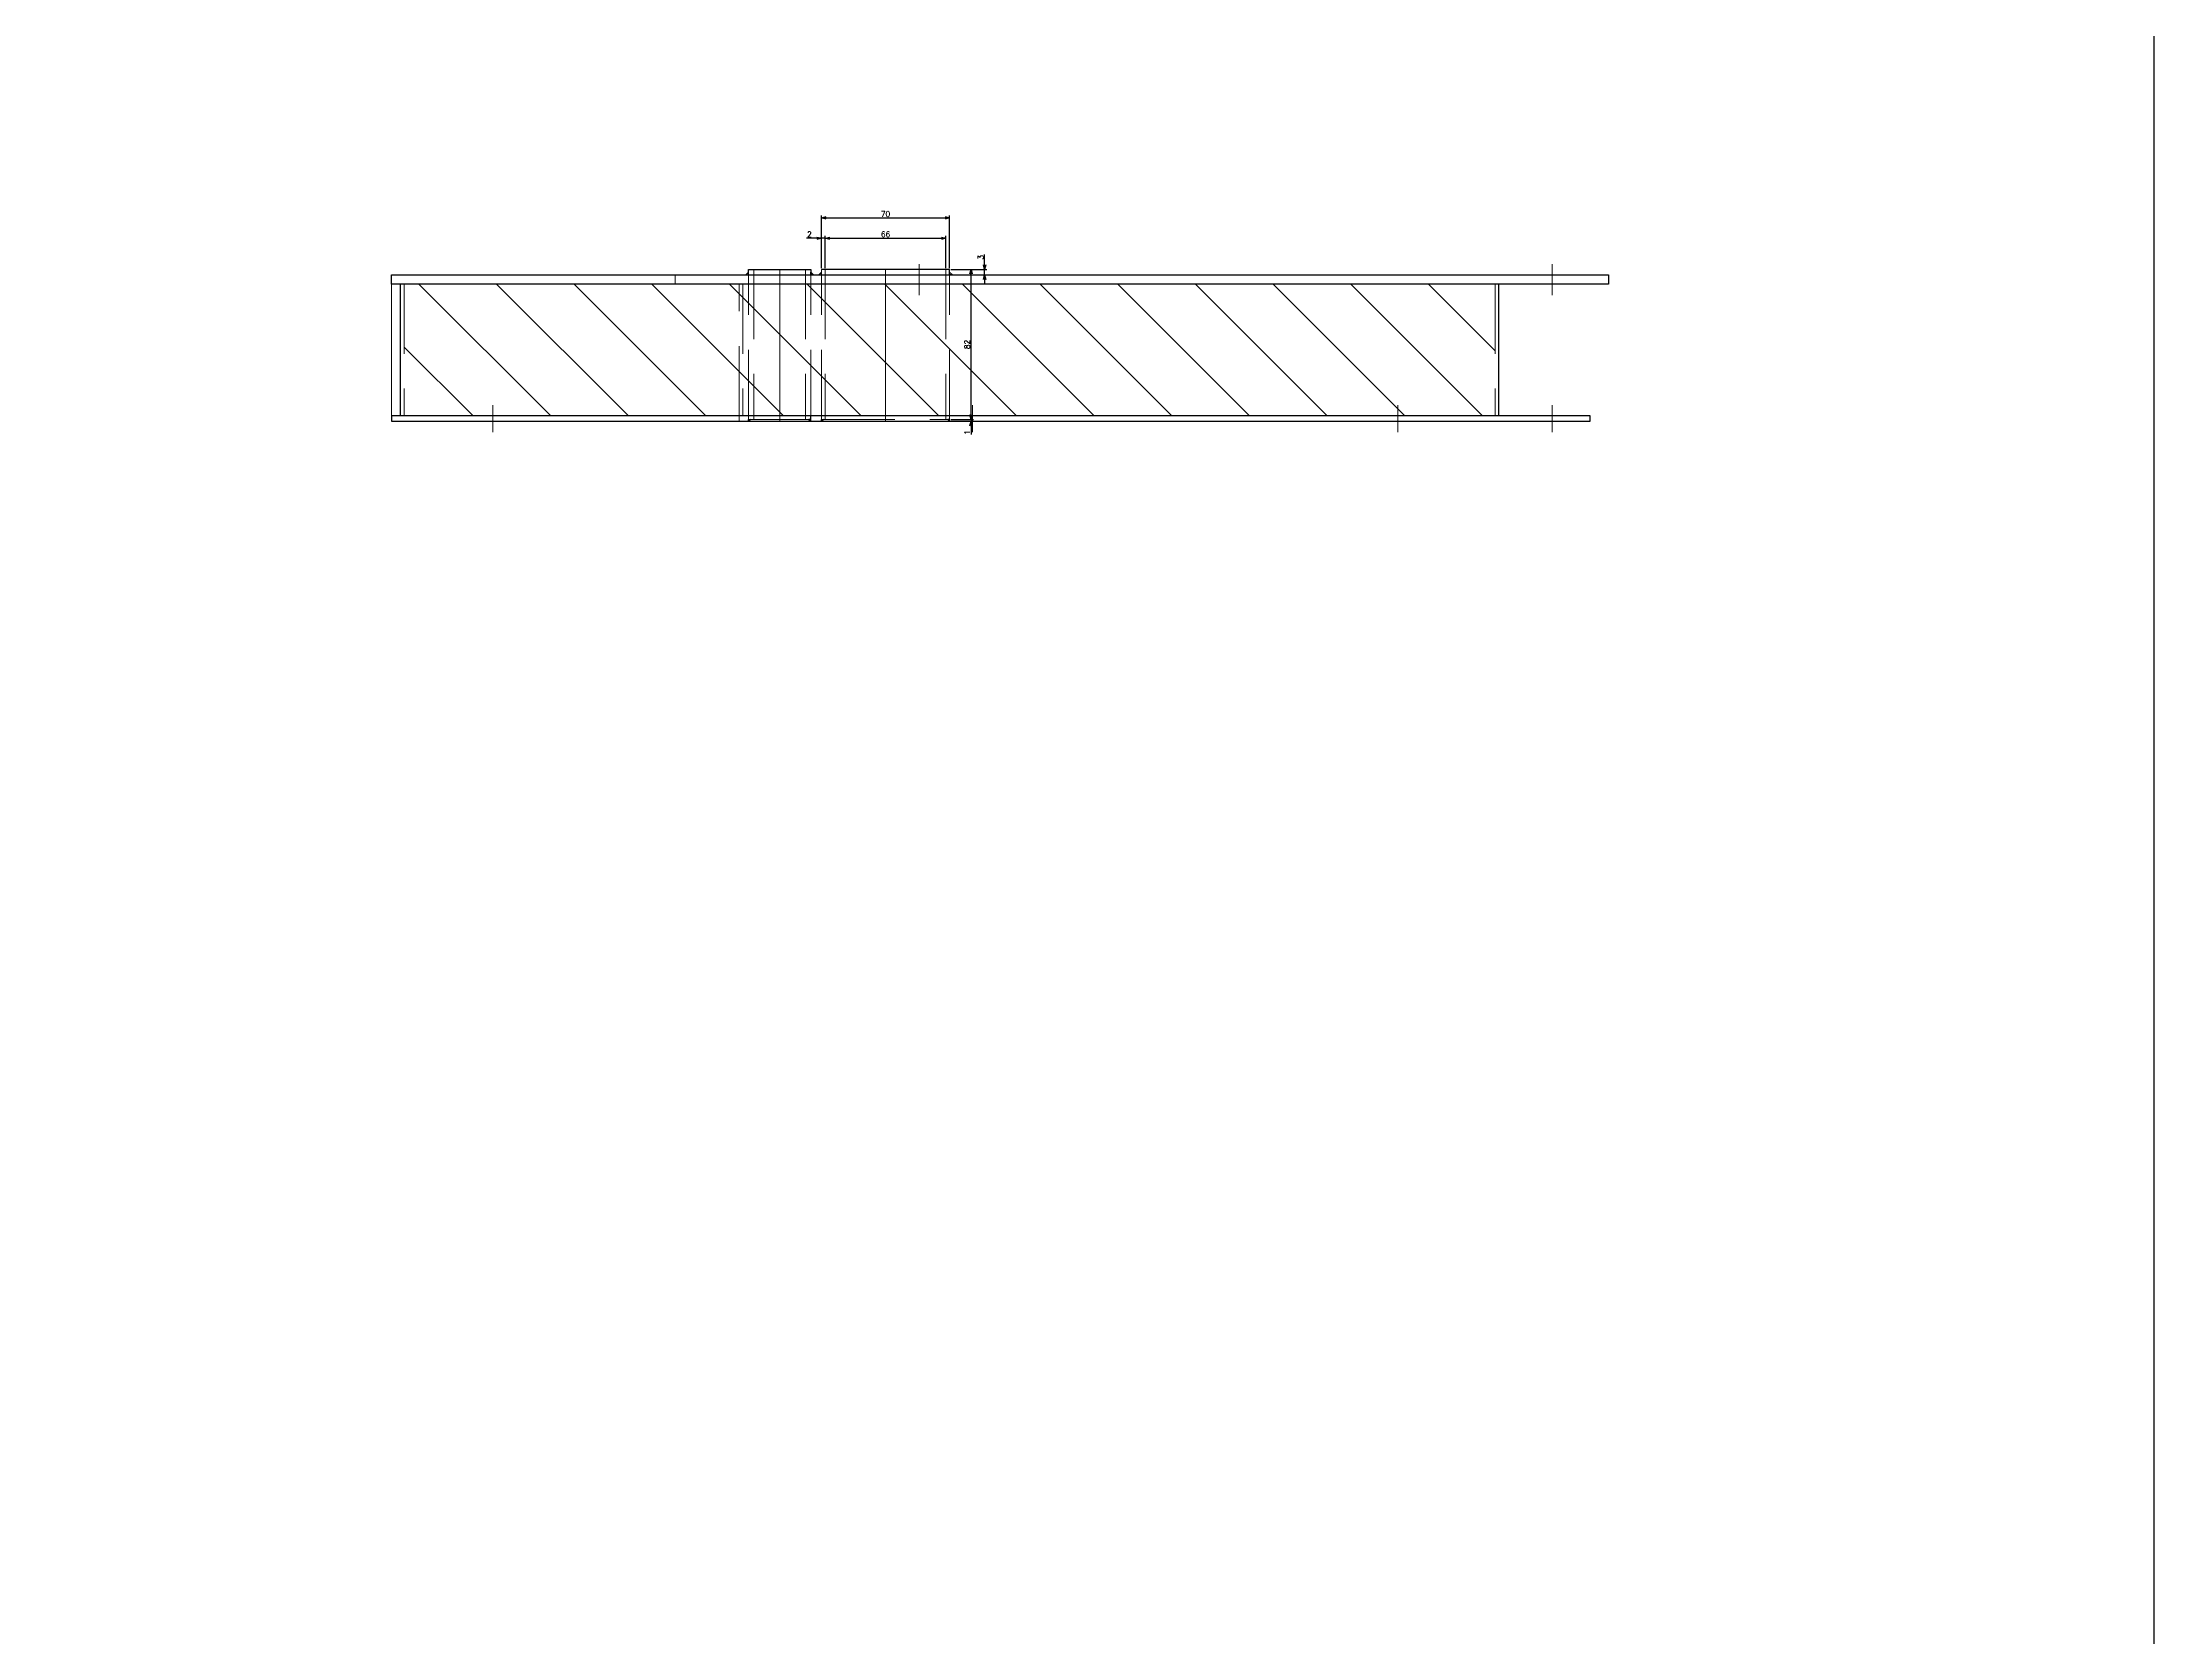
# Model space of a CAD drawing. Header units: millimetres. Extents: x -16130 to 36813, y -8099 to 27484.
# Drawn here: x 7995 to 9149, y -3810 to -2938 of the extents above; entities that cross this region are included whole.
import ezdxf

# ---------------------------------------------------------------- set-up
doc = ezdxf.new("R2010")
doc.units = ezdxf.units.MM
doc.header["$LTSCALE"] = 6
doc.header["$PDMODE"] = 99
doc.header["$PDSIZE"] = 1
for name, pattern in [('CENTER2', [28.575, 19.05, -3.175, 3.175, -3.175]), ('HIDDEN', [9.525, 6.35, -3.175]), ('PHANTOM2', [31.75, 15.875, -3.175, 3.175, -3.175, 3.175, -3.175])]:
    doc.linetypes.add(name, pattern=pattern)
for name, color, linetype, lineweight in [('04_HIDDEN', 2, 'HIDDEN', 13), ('05_CENTER', 4, 'CENTER2', 13), ('06_PHANTOM', 2, 'PHANTOM2', 13), ('08_DIM', 3, 'Continuous', 13)]:
    doc.layers.add(name, color=color, linetype=linetype, lineweight=lineweight)
doc.layers.add('10_DRAFT', color=8, linetype='Continuous', lineweight=0, plot=False)
doc.styles.add('KSS_TXT', font='txt.shx', dxfattribs={"bigfont": 'extfont2.shx'})
doc.dimstyles.new('KSS_DIM', dxfattribs={"dimtxt": 3, "dimasz": 2.5, "dimexe": 1.25, "dimexo": 0.625, "dimtad": 1, "dimdsep": 46, "dimtxsty": 'KSS_TXT', "dimblk": 'OPEN30', "dimcen": 0, "dimazin": 2, "dimtfac": 0.75, "dimtmove": 0, "dimatfit": 3, "dimldrblk": 'OPEN30', "dimfxl": 1, "dimtolj": 1, "dimarcsym": 0})

# ---------------------------------------------------------------- blocks, each defined once
blk = doc.blocks.new('_Open30')
at = {"color": 0, "linetype": 'ByBlock', "lineweight": -2}
for p, q in [((-1, 0.27), (0, 0)), ((0, 0), (-1, -0.27)), ((0, 0), (-1, 0))]:
    blk.add_line(p, q, dxfattribs=at)
blk = doc.blocks.new('*D4062')
at = {"layer": '08_DIM', "color": 0, "lineweight": -2, "transparency": 16777216}
for p, q in [((8423.2, -3061.3), (8423.2, -3043.6)), ((8425.7, -3044.9), (8486.7, -3044.9)), ((8489.2, -3061.3), (8489.2, -3043.6))]:
    blk.add_line(p, q, dxfattribs=at)
at = {"layer": 'Defpoints', "color": 0, "transparency": 16777216}
for p in [(8489.2, -3044.9), (8423.2, -3061.9), (8489.2, -3061.9)]:
    blk.add_point(p, dxfattribs=at)
at = {"layer": '08_DIM', "color": 0, "lineweight": -2, "transparency": 16777216, "xscale": 2.5, "yscale": 2.5, "zscale": 2.5, "rotation": 180}
blk.add_blockref('_Open30', (8423.2, -3044.9), dxfattribs=at)
at = {"layer": '08_DIM', "color": 0, "lineweight": -2, "transparency": 16777216, "xscale": 2.5, "yscale": 2.5, "zscale": 2.5}
blk.add_blockref('_Open30', (8489.2, -3044.9), dxfattribs=at)
at = {"layer": '08_DIM', "color": 0, "transparency": 16777216, "insert": (8456.2, -3042.7), "char_height": 3, "attachment_point": 5, "style": 'KSS_TXT'}
blk.add_mtext('\\A1;66', dxfattribs=at)
blk = doc.blocks.new('*D4063')
at = {"layer": '08_DIM', "color": 0, "lineweight": -2, "transparency": 16777216}
for p, q in [((8421.2, -3061.3), (8421.2, -3032.4)), ((8423.7, -3033.7), (8488.7, -3033.7)), ((8491.2, -3061.3), (8491.2, -3032.4))]:
    blk.add_line(p, q, dxfattribs=at)
at = {"layer": 'Defpoints', "color": 0, "transparency": 16777216}
for p in [(8491.2, -3033.7), (8421.2, -3061.9), (8491.2, -3061.9)]:
    blk.add_point(p, dxfattribs=at)
at = {"layer": '08_DIM', "color": 0, "lineweight": -2, "transparency": 16777216, "xscale": 2.5, "yscale": 2.5, "zscale": 2.5, "rotation": 180}
blk.add_blockref('_Open30', (8421.2, -3033.7), dxfattribs=at)
at = {"layer": '08_DIM', "color": 0, "lineweight": -2, "transparency": 16777216, "xscale": 2.5, "yscale": 2.5, "zscale": 2.5}
blk.add_blockref('_Open30', (8491.2, -3033.7), dxfattribs=at)
at = {"layer": '08_DIM', "color": 0, "transparency": 16777216, "insert": (8456.2, -3031.6), "char_height": 3, "attachment_point": 5, "style": 'KSS_TXT'}
blk.add_mtext('\\A1;70', dxfattribs=at)
blk = doc.blocks.new('*D4064')
at = {"layer": '08_DIM', "color": 0, "lineweight": -2, "transparency": 16777216}
for p, q in [((8418.7, -3044.9), (8413, -3044.9)), ((8421.2, -3061.3), (8421.2, -3043.6)), ((8423.2, -3044.9), (8421.2, -3044.9)), ((8423.2, -3061.3), (8423.2, -3043.6)), ((8425.7, -3044.9), (8428.2, -3044.9))]:
    blk.add_line(p, q, dxfattribs=at)
at = {"layer": 'Defpoints', "color": 0, "transparency": 16777216}
for p in [(8421.2, -3044.9), (8421.2, -3061.9), (8423.2, -3061.9)]:
    blk.add_point(p, dxfattribs=at)
at = {"layer": '08_DIM', "color": 0, "lineweight": -2, "transparency": 16777216, "xscale": 2.5, "yscale": 2.5, "zscale": 2.5}
blk.add_blockref('_Open30', (8421.2, -3044.9), dxfattribs=at)
at = {"layer": '08_DIM', "color": 0, "lineweight": -2, "transparency": 16777216, "xscale": 2.5, "yscale": 2.5, "zscale": 2.5, "rotation": 180}
blk.add_blockref('_Open30', (8423.2, -3044.9), dxfattribs=at)
at = {"layer": '08_DIM', "color": 0, "transparency": 16777216, "insert": (8414.6, -3042.7), "char_height": 3, "attachment_point": 5, "style": 'KSS_TXT'}
blk.add_mtext('\\A1;2', dxfattribs=at)
blk = doc.blocks.new('*D4065')
at = {"layer": '08_DIM', "color": 0, "lineweight": -2, "transparency": 16777216}
for p, q in [((8491.8, -3143.9), (8504.2, -3143.9)), ((8491.8, -3144.9), (8504.2, -3144.9)), ((8502.9, -3141.4), (8502.9, -3138.9)), ((8502.9, -3143.9), (8502.9, -3144.9)), ((8502.9, -3147.4), (8502.9, -3152.2))]:
    blk.add_line(p, q, dxfattribs=at)
at = {"layer": 'Defpoints', "color": 0, "transparency": 16777216}
for p in [(8491.2, -3143.9), (8491.2, -3144.9), (8502.9, -3144.9)]:
    blk.add_point(p, dxfattribs=at)
at = {"layer": '08_DIM', "color": 0, "lineweight": -2, "transparency": 16777216, "xscale": 2.5, "yscale": 2.5, "zscale": 2.5}
for p, rotation in [((8502.9, -3143.9), 270), ((8502.9, -3144.9), 90)]:
    blk.add_blockref('_Open30', p, dxfattribs=dict(at, rotation=rotation))
at = {"layer": '08_DIM', "color": 0, "transparency": 16777216, "insert": (8500.8, -3151), "char_height": 3, "attachment_point": 5, "rotation": 90, "style": 'KSS_TXT'}
blk.add_mtext('\\A1;1', dxfattribs=at)
blk = doc.blocks.new('*D4066')
at = {"layer": '08_DIM', "color": 0, "lineweight": -2, "transparency": 16777216}
for p, q in [((8491.8, -3061.9), (8504.2, -3061.9)), ((8502.9, -3141.4), (8502.9, -3064.4)), ((8491.8, -3143.9), (8504.2, -3143.9))]:
    blk.add_line(p, q, dxfattribs=at)
at = {"layer": 'Defpoints', "color": 0, "transparency": 16777216}
for p in [(8491.2, -3061.9), (8502.9, -3061.9), (8491.2, -3143.9)]:
    blk.add_point(p, dxfattribs=at)
at = {"layer": '08_DIM', "color": 0, "lineweight": -2, "transparency": 16777216, "xscale": 2.5, "yscale": 2.5, "zscale": 2.5}
for p, rotation in [((8502.9, -3061.9), 90), ((8502.9, -3143.9), 270)]:
    blk.add_blockref('_Open30', p, dxfattribs=dict(at, rotation=rotation))
at = {"layer": '08_DIM', "color": 0, "transparency": 16777216, "insert": (8500.8, -3102.9), "char_height": 3, "attachment_point": 5, "rotation": 90, "style": 'KSS_TXT'}
blk.add_mtext('\\A1;82', dxfattribs=at)
blk = doc.blocks.new('*D4067')
at = {"layer": '08_DIM', "color": 0, "lineweight": -2, "transparency": 16777216}
for p, q in [((8510.3, -3059.4), (8510.3, -3053.7)), ((8491.8, -3061.9), (8511.5, -3061.9)), ((8503.6, -3064.9), (8511.5, -3064.9)), ((8510.3, -3064.9), (8510.3, -3061.9)), ((8510.3, -3067.4), (8510.3, -3069.9))]:
    blk.add_line(p, q, dxfattribs=at)
at = {"layer": 'Defpoints', "color": 0, "transparency": 16777216}
for p in [(8491.2, -3061.9), (8502.9, -3064.9), (8510.3, -3061.9)]:
    blk.add_point(p, dxfattribs=at)
at = {"layer": '08_DIM', "color": 0, "lineweight": -2, "transparency": 16777216, "xscale": 2.5, "yscale": 2.5, "zscale": 2.5}
for p, rotation in [((8510.3, -3061.9), 270), ((8510.3, -3064.9), 90)]:
    blk.add_blockref('_Open30', p, dxfattribs=dict(at, rotation=rotation))
at = {"layer": '08_DIM', "color": 0, "transparency": 16777216, "insert": (8508.2, -3055.3), "char_height": 3, "attachment_point": 5, "rotation": 90, "style": 'KSS_TXT'}
blk.add_mtext('\\A1;3', dxfattribs=at)

msp = doc.modelspace()

# ---------------------------------------------------------------- hatches: boundary and pattern name
h = msp.add_hatch()
h.set_pattern_fill('_USER', color=3, scale=30, angle=315, pattern_type=0)
h.set_pattern_definition([(315, (5127.288, 20495.96), (21.213203, 21.213203), [])])
h.paths.add_polyline_path([(8193.21414, -3069.90776), (8193.21414, -3141.90776), (8789.21552, -3141.90776), (8789.21552, -3069.90776)])

# ---------------------------------------------------------------- linework, layer by layer
for p, q in [((8381.34511, -3064.90776), (8381.34511, -3061.90776)), ((8381.34511, -3061.90776), (8415.34511, -3061.90776)), ((8415.34511, -3061.90776), (8415.34511, -3064.90776)), ((8191.21414, -3141.90776), (8191.21414, -3069.90776))]:
    msp.add_line(p, q)
at = {"color": 254}
msp.add_line((8491.21414, -3061.90776), (8421.21414, -3061.90776), dxfattribs=at)
at = {"color": 0}
for p, q in [((8491.21414, -3064.90776), (8491.21414, -3061.90776)), ((8791.21552, -3141.90776), (8791.21552, -3069.90776)), ((8415.34511, -3144.90776), (8415.34511, -3141.90776))]:
    msp.add_line(p, q, dxfattribs=at)
at = {"color": 2}
msp.add_lwpolyline([(1041.39534, -1221.80001), (9149.08984, -1221.80001), (9149.08984, -6275.67349), (1041.39534, -6275.67349)], close=True, dxfattribs=at)
at = {"color": 0}
for points in [[(8851.21414, -3069.90776), (8186.21414, -3069.90776), (8186.21414, -3064.90776), (8851.21414, -3064.90776)], [(8841.21414, -3141.90776), (8186.21414, -3141.90776), (8186.21414, -3144.90776), (8841.21414, -3144.90776)]]:
    msp.add_lwpolyline(points, close=True, dxfattribs=at)
at = {"color": 3}
for points in [[(8381.34511, -3064.90776), (8381.34511, -3063.40776), (8381.34511, -3063.40776), (8379.84511, -3064.90776)], [(8415.34511, -3064.90776), (8415.34511, -3063.40776), (8415.34511, -3063.40776), (8416.84511, -3064.90776)], [(8421.21414, -3064.90776), (8421.21414, -3063.40776), (8421.21414, -3063.40776), (8419.71414, -3064.90776)], [(8491.21414, -3064.90776), (8491.21414, -3063.40776), (8491.21414, -3063.40776), (8492.71414, -3064.90776)], [(8381.34511, -3143.90776), (8382.34511, -3143.90776), (8382.34511, -3143.90776), (8381.34511, -3144.90776)], [(8415.34511, -3143.90776), (8414.34511, -3143.90776), (8414.34511, -3143.90776), (8415.34511, -3144.90776)], [(8421.21414, -3143.90776), (8422.21414, -3143.90776), (8422.21414, -3143.90776), (8421.21414, -3144.90776)], [(8491.21414, -3143.90776), (8490.21414, -3143.90776), (8490.21414, -3143.90776), (8491.21414, -3144.90776)]]:
    msp.add_lwpolyline(points, close=True, dxfattribs=at)
at = {"layer": '04_HIDDEN'}
for p, q in [((8193.21414, -3069.90776), (8193.21414, -3141.90776)), ((8376.21414, -3141.90776), (8376.21414, -3069.90776)), ((8376.21414, -3141.90776), (8376.21414, -3069.90776)), ((8378.21414, -3069.90776), (8378.21414, -3141.90776)), ((8378.21414, -3069.90776), (8378.21414, -3141.90776)), ((8789.21552, -3069.90776), (8789.21552, -3141.90776)), ((8412.54511, -3143.90776), (8384.14511, -3143.90776))]:
    msp.add_line(p, q, dxfattribs=at)
at = {"layer": '04_HIDDEN', "color": 254}
msp.add_line((8423.21414, -3143.90776), (8489.21414, -3143.90776), dxfattribs=at)
at = {"layer": '04_HIDDEN'}
for points in [[(8381.34511, -3061.90776), (8384.14511, -3061.90776), (8384.14511, -3143.90776), (8381.34511, -3143.90776)], [(8415.34511, -3061.90776), (8412.54511, -3061.90776), (8412.54511, -3143.90776), (8415.34511, -3143.90776)]]:
    msp.add_lwpolyline(points, close=True, dxfattribs=at)
at = {"layer": '04_HIDDEN', "color": 254}
for points in [[(8421.21414, -3061.90776), (8423.21414, -3061.90776), (8423.21414, -3143.90776), (8421.21414, -3143.90776)], [(8491.21414, -3061.90776), (8489.21414, -3061.90776), (8489.21414, -3143.90776), (8491.21414, -3143.90776)]]:
    msp.add_lwpolyline(points, close=True, dxfattribs=at)
at = {"layer": '05_CENTER'}
for p, q in [((8474.50704, -3058.97877), (8474.50704, -3076.03905)), ((8820.38086, -3058.97877), (8820.38086, -3076.03905)), ((8241.55803, -3136.09856), (8241.55803, -3150.80172)), ((8503.71414, -3136.09856), (8503.71414, -3150.80172)), ((8736.14027, -3136.09856), (8736.14027, -3150.80172)), ((8820.38086, -3136.09856), (8820.38086, -3150.80172))]:
    msp.add_line(p, q, dxfattribs=at)
at = {"layer": '06_PHANTOM'}
for p, q in [((8186.21414, -3064.90776), (8186.21414, -3069.90776)), ((8341.21414, -3064.90776), (8341.21414, -3069.90776)), ((8186.21414, -3144.90776), (8186.21414, -3141.90776)), ((8376.21414, -3144.90776), (8376.21414, -3141.90776))]:
    msp.add_line(p, q, dxfattribs=at)
at = {"layer": '10_DRAFT'}
for p, q in [((8186.21414, -3064.90776), (8186.21414, -3144.90776)), ((8398.34511, -3061.90776), (8398.34511, -3144.90776)), ((8456.21414, -3061.90776), (8456.21414, -3144.90776))]:
    msp.add_line(p, q, dxfattribs=at)

# ---------------------------------------------------------------- dimensions: what is measured, and where the dimension line sits
at = {"layer": '08_DIM', "color": 1}
for base, p1, p2, angle, picture, middle in [((8491.21414, -3033.69663), (8421.21414, -3061.90776), (8491.21414, -3061.90776), 180, '*D4063', (8456.21414, -3031.57163)), ((8421.21414, -3044.85617), (8423.21414, -3061.90776), (8421.21414, -3061.90776), 180, '*D4064', (8414.58914, -3042.73117)), ((8489.21414, -3044.85617), (8423.21414, -3061.90776), (8489.21414, -3061.90776), 180, '*D4062', (8456.21414, -3042.73117)), ((8510.28484, -3061.90776), (8502.93008, -3064.90776), (8491.21414, -3061.90776), 90, '*D4067', (8508.15984, -3055.28276)), ((8502.93008, -3061.90776), (8491.21414, -3143.90776), (8491.21414, -3061.90776), 90, '*D4066', (8500.80508, -3102.90776)), ((8502.93008, -3144.90776), (8491.21414, -3143.90776), (8491.21414, -3144.90776), 90, '*D4065', (8500.80508, -3151.03276))]:
    dim = msp.add_linear_dim(base=base, p1=p1, p2=p2, angle=angle, dimstyle='KSS_DIM', dxfattribs=at)
    dim.commit()
    dim.dimension.update_dxf_attribs({"geometry": picture, "text_midpoint": middle})

doc.saveas('drawing.dxf')
